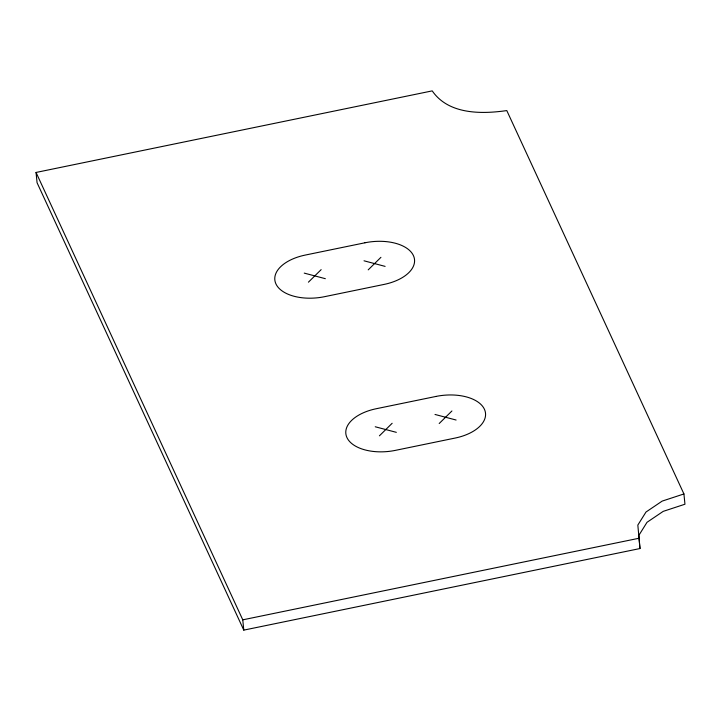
<?xml version="1.0" encoding="UTF-8"?>
<svg xmlns="http://www.w3.org/2000/svg" width="721" height="721" viewBox="0 0 721 721"><rect width="100%" height="100%" fill="white"/><g stroke="black" fill="none" stroke-linecap="round" stroke-linejoin="round"><path stroke-width="1.08" d="M308.426 282.172L321.151 269.636M368.206 269.861L380.922 257.325M379.426 435.817L392.152 423.281M439.197 423.515L451.923 410.979M683.932 493.948L662.184 501.095L645.998 512.027L637.833 525.077L639.969 548.546L243.788 630.118L37.068 182.737L36.05 172.454L432.23 90.882C448.48 114.54 481.304 114.233 506.791 110.583L683.932 493.948L684.95 504.222L663.203 511.369L647.016 522.301L638.86 535.361L639.969 548.546M36.05 172.454L242.77 619.835L638.95 538.263M364.024 260.804L385.113 266.382M304.244 273.115L325.333 278.685M435.015 414.458L456.105 420.028M375.244 426.769L396.334 432.339M242.77 619.835L243.788 630.118M364.952 242.788L305.181 255.09A40.16 22.045 -5.7 0 0 275.936 283.903A40.16 22.045 -5.7 0 0 324.405 296.71L384.176 284.398A40.16 22.045 -5.7 0 0 413.421 255.595A40.16 22.045 -5.7 0 0 364.952 242.788M435.944 396.442L376.173 408.744A40.16 22.045 -5.7 0 0 346.936 437.548A40.16 22.045 -5.7 0 0 395.405 450.364L455.176 438.053A40.16 22.045 -5.7 0 0 484.413 409.249A40.16 22.045 -5.7 0 0 435.944 396.442"/></g></svg>
